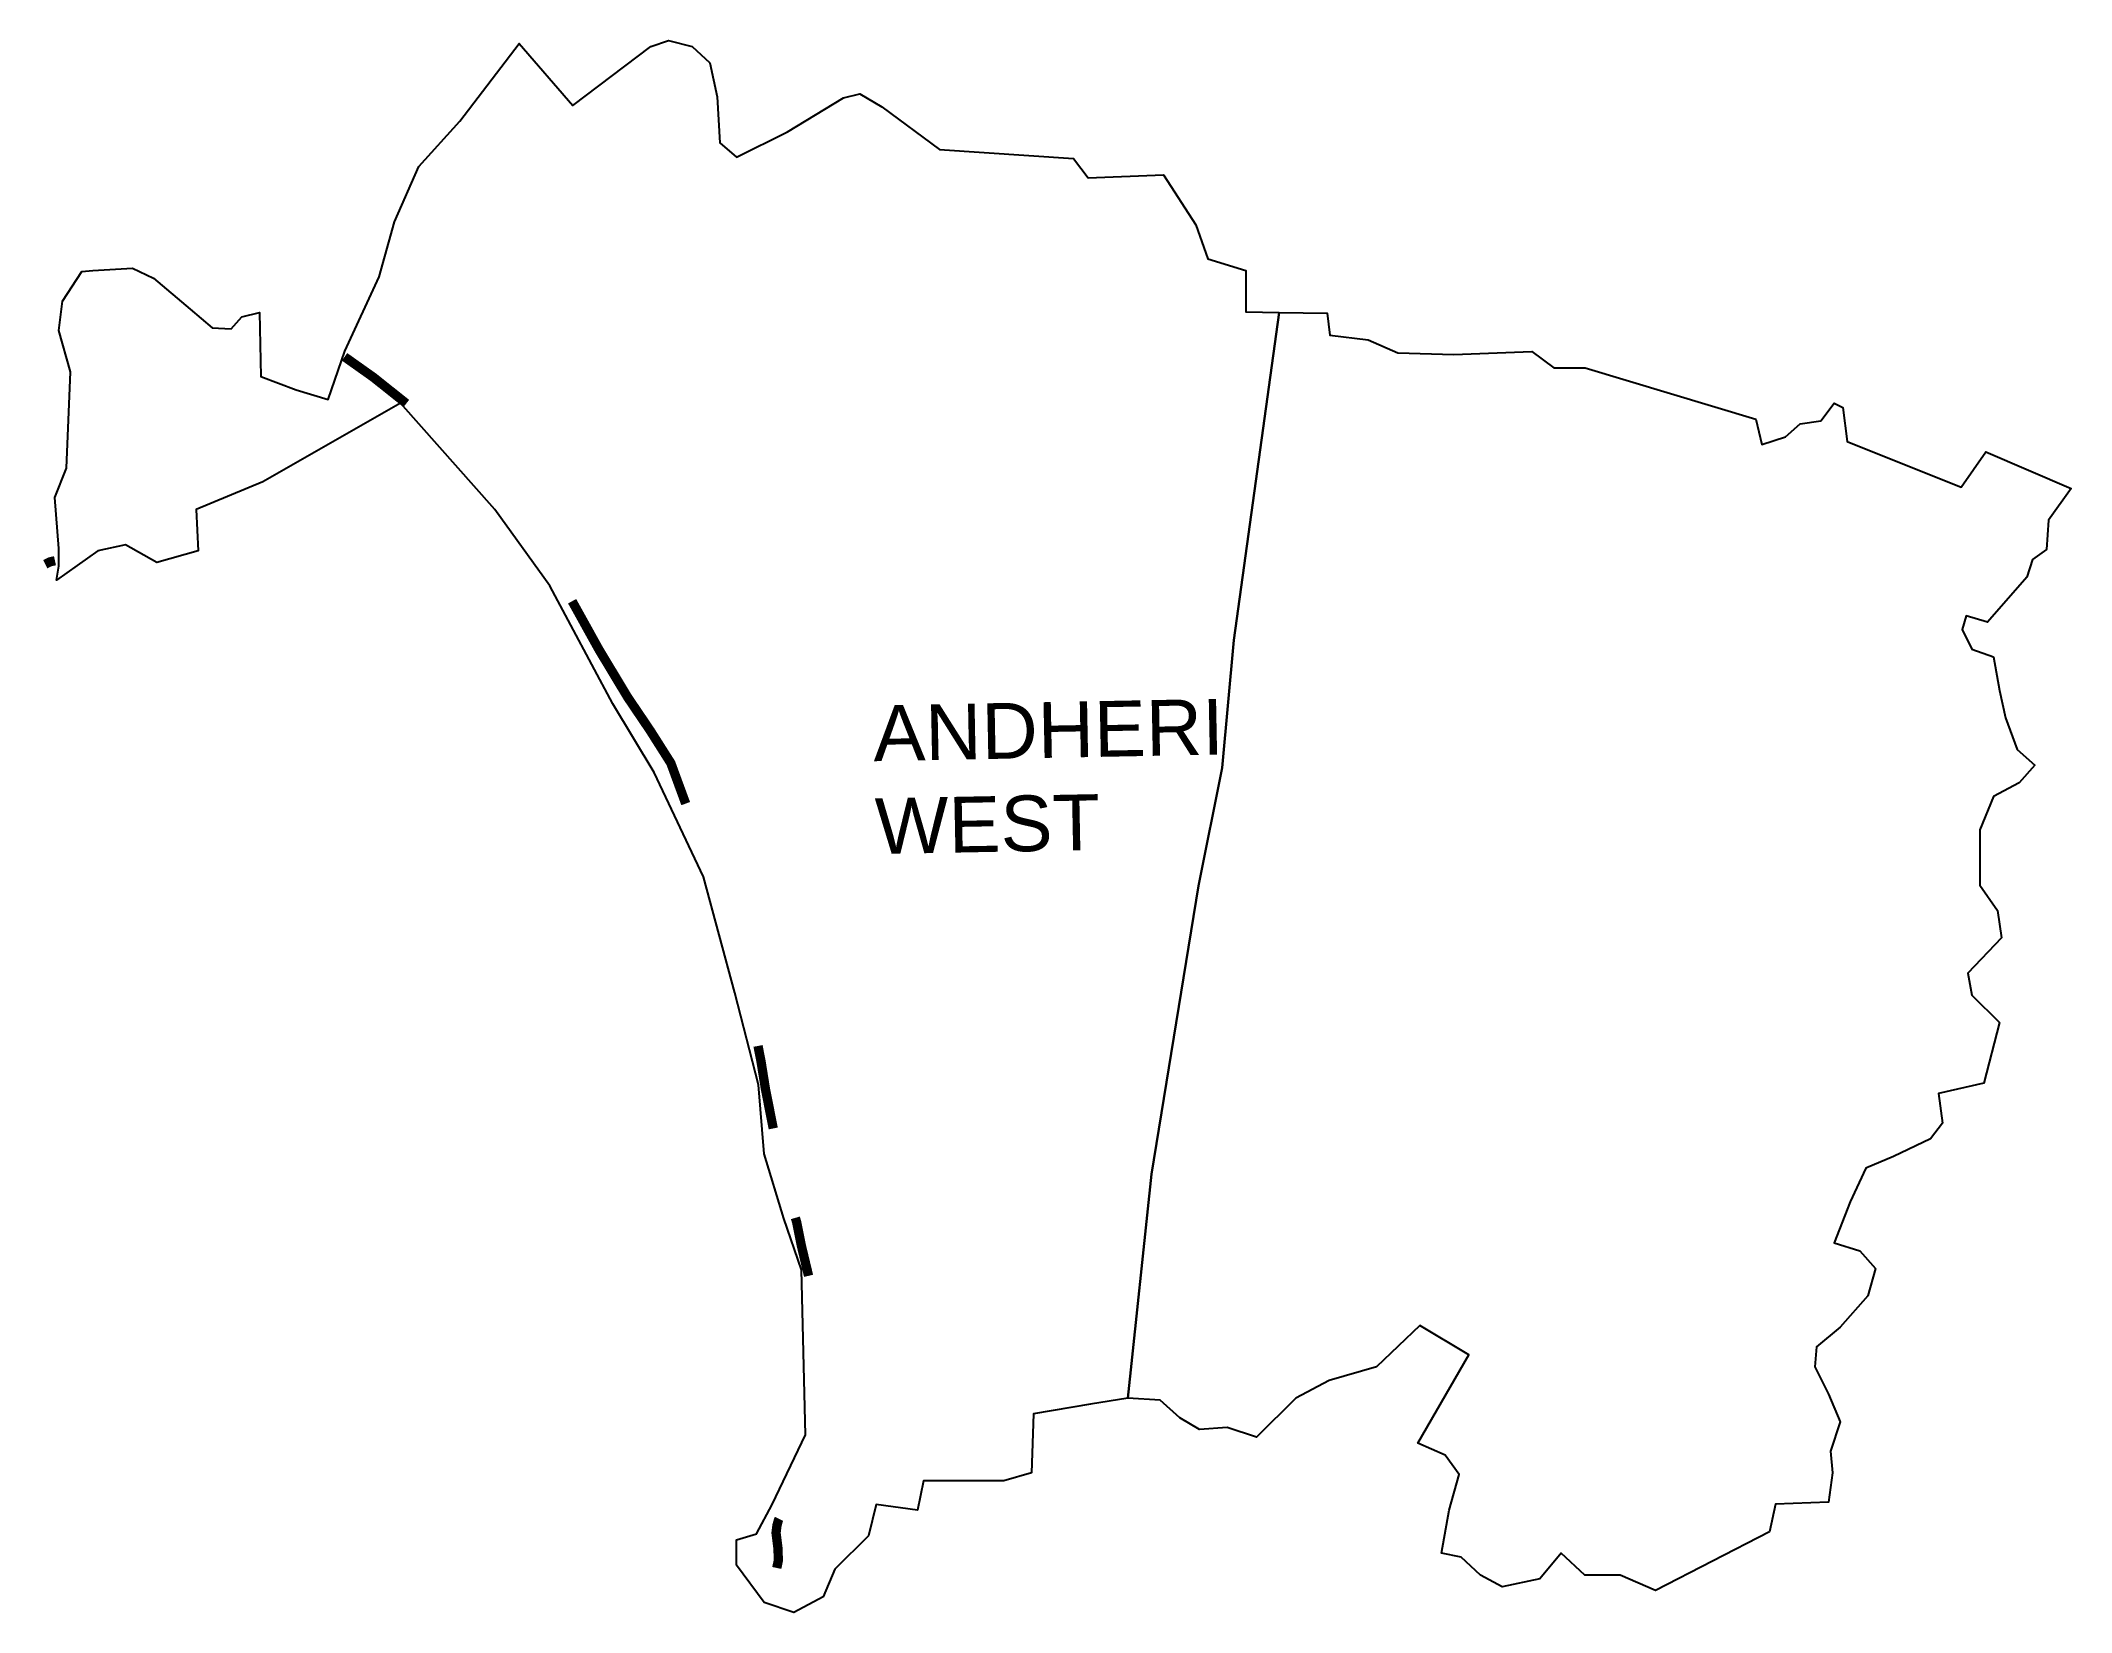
# Model space of a CAD drawing. Header units: metres. Extents: x 267207 to 278131, y 2111090 to 2119548.
import ezdxf

# ---------------------------------------------------------------- set-up
doc = ezdxf.new("R2010")
doc.units = ezdxf.units.M
doc.header["$MEASUREMENT"] = 0
for name, color, linetype in [('NATURALLY PROTECTED', 3, 'Continuous'), ('village', 22, 'Continuous'), ('VILLAGE NAME', 250, 'Continuous')]:
    doc.layers.add(name, color=color, linetype=linetype)
doc.styles.get("Standard").update_dxf_attribs({"font": 'arial.ttf'})

msp = doc.modelspace()

# ---------------------------------------------------------------- linework, layer by layer
at = {"layer": 'NATURALLY PROTECTED', "const_width": 50, "flags": 128}
for points in [[(268842, 2117846), (268997, 2117736), (269174, 2117595)], [(267284, 2116749), (267257, 2116743), (267232, 2116730)], [(270066, 2116531), (270212, 2116268), (270365, 2116014), (270486, 2115835), (270597, 2115660), (270677, 2115442)], [(271066, 2114138), (271082, 2114056), (271106, 2113906), (271148, 2113694)], [(271267, 2113213), (271274, 2113189), (271300, 2113060), (271338, 2112901)], [(271179, 2111593), (271176, 2111587), (271168, 2111558), (271163, 2111518), (271174, 2111430), (271175, 2111367), (271167, 2111329)]]:
    msp.add_lwpolyline(points, dxfattribs=at)
at = {"layer": 'village', "color": 3}
for points in [[(273870, 2118085, 0), (273626, 2116321, 0), (273563, 2115634, 0), (273436, 2115000, 0), (273182, 2113448, 0), (273055, 2112242, 0), (272854, 2112211, 0), (272548, 2112158, 0), (272537, 2111841, 0), (272389, 2111798, 0), (271956, 2111798, 0), (271924, 2111640, 0), (271702, 2111671, 0), (271660, 2111502, 0), (271480, 2111322, 0), (271417, 2111174, 0), (271258, 2111090, 0), (271099, 2111143, 0), (270951, 2111344, 0), (270951, 2111481, 0), (271057, 2111513, 0), (271142, 2111671, 0), (271321, 2112046, 0), (271300, 2112934, 0), (271205, 2113209, 0), (271099, 2113557, 0), (271068, 2113928, 0), (270941, 2114424, 0), (270772, 2115048, 0), (270507, 2115609, 0), (270285, 2115979, 0), (269947, 2116613, 0), (269651, 2117025, 0), (269143, 2117596, 0), (268403, 2117173, 0), (268044, 2117025, 0), (268055, 2116803, 0), (267832, 2116740, 0), (267663, 2116835, 0), (267515, 2116803, 0), (267293, 2116645, 0), (267304, 2116719, 0), (267304, 2116814, 0), (267283, 2117089, 0), (267346, 2117247, 0), (267367, 2117765, 0), (267304, 2117987, 0), (267325, 2118146, 0), (267428, 2118306, 0), (267487, 2118311, 0), (267701, 2118323, 0), (267814, 2118270, 0), (268011, 2118103, 0), (268130, 2118002, 0), (268231, 2117996, 0), (268290, 2118062, 0), (268385, 2118085, 0), (268391, 2117741, 0), (268582, 2117669, 0), (268754, 2117616, 0), (268843, 2117877, 0), (269028, 2118276, 0), (269111, 2118573, 0), (269242, 2118871, 0), (269462, 2119114, 0), (269781, 2119533, 0), (270069, 2119199, 0), (270490, 2119516, 0), (270585, 2119548, 0), (270712, 2119516, 0), (270807, 2119429, 0), (270847, 2119246, 0), (270861, 2118997, 0), (270950, 2118921, 0), (271225, 2119056, 0), (271526, 2119239, 0), (271613, 2119262, 0), (271732, 2119191, 0), (272042, 2118961, 0), (272763, 2118913, 0), (272842, 2118810, 0), (273247, 2118826, 0), (273421, 2118557, 0), (273485, 2118374, 0), (273691, 2118311, 0), (273691, 2118089, 0)], [(274508, 2117867, 0), (274809, 2117859, 0), (275229, 2117875, 0), (275348, 2117787, 0), (275515, 2117787, 0), (276434, 2117510, 0), (276466, 2117375, 0), (276593, 2117415, 0), (276672, 2117486, 0), (276783, 2117502, 0), (276855, 2117597, 0), (276902, 2117573, 0), (276926, 2117391, 0), (277538, 2117145, 0), (277671, 2117335, 0), (278131, 2117137, 0), (278008, 2116968, 0), (277997, 2116809, 0), (277923, 2116756, 0), (277891, 2116661, 0), (277680, 2116418, 0), (277565, 2116453, 0), (277544, 2116379, 0), (277596, 2116273, 0), (277713, 2116231, 0), (277744, 2116051, 0), (277776, 2115903, 0), (277840, 2115734, 0), (277935, 2115649, 0), (277850, 2115554, 0), (277713, 2115480, 0), (277639, 2115301, 0), (277639, 2115004, 0), (277734, 2114867, 0), (277755, 2114719, 0), (277575, 2114529, 0), (277596, 2114412, 0), (277744, 2114264, 0), (277660, 2113937, 0), (277417, 2113882, 0), (277438, 2113723, 0), (277374, 2113639, 0), (277174, 2113543, 0), (277026, 2113480, 0), (276941, 2113300, 0), (276856, 2113078, 0), (276994, 2113036, 0), (277078, 2112941, 0), (277036, 2112793, 0), (276888, 2112624, 0), (276761, 2112518, 0), (276751, 2112412, 0), (276825, 2112264, 0), (276888, 2112116, 0), (276835, 2111957, 0), (276846, 2111841, 0), (276825, 2111683, 0), (276539, 2111672, 0), (276508, 2111524, 0), (275894, 2111207, 0), (275704, 2111291, 0), (275514, 2111291, 0), (275387, 2111408, 0), (275271, 2111270, 0), (275070, 2111228, 0), (274953, 2111291, 0), (274848, 2111387, 0), (274742, 2111408, 0), (274784, 2111640, 0), (274837, 2111831, 0), (274763, 2111936, 0), (274615, 2112000, 0), (274890, 2112476, 0), (274626, 2112634, 0), (274393, 2112412, 0), (274139, 2112338, 0), (273960, 2112243, 0), (273748, 2112032, 0), (273589, 2112084, 0), (273441, 2112074, 0), (273336, 2112137, 0), (273230, 2112232, 0), (273055, 2112242, 0), (273182, 2113448, 0), (273436, 2115000, 0), (273563, 2115634, 0), (273626, 2116321, 0), (273870, 2118085, 0), (274127, 2118081, 0), (274143, 2117962, 0), (274349, 2117938, 0)]]:
    msp.add_polyline3d(points, close=True, dxfattribs=at)

# ---------------------------------------------------------------- texts
at = {"layer": 'VILLAGE NAME', "insert": (271683, 2115970), "char_height": 300, "attachment_point": 1, "rotation": 1.1028}
msp.add_mtext_dynamic_manual_height_columns('{\\fArial|b0|i0|c0|p34;ANDHERI WEST}', width=2578.43, gutter_width=1929, heights=[0], dxfattribs=at)

doc.saveas('drawing.dxf')
